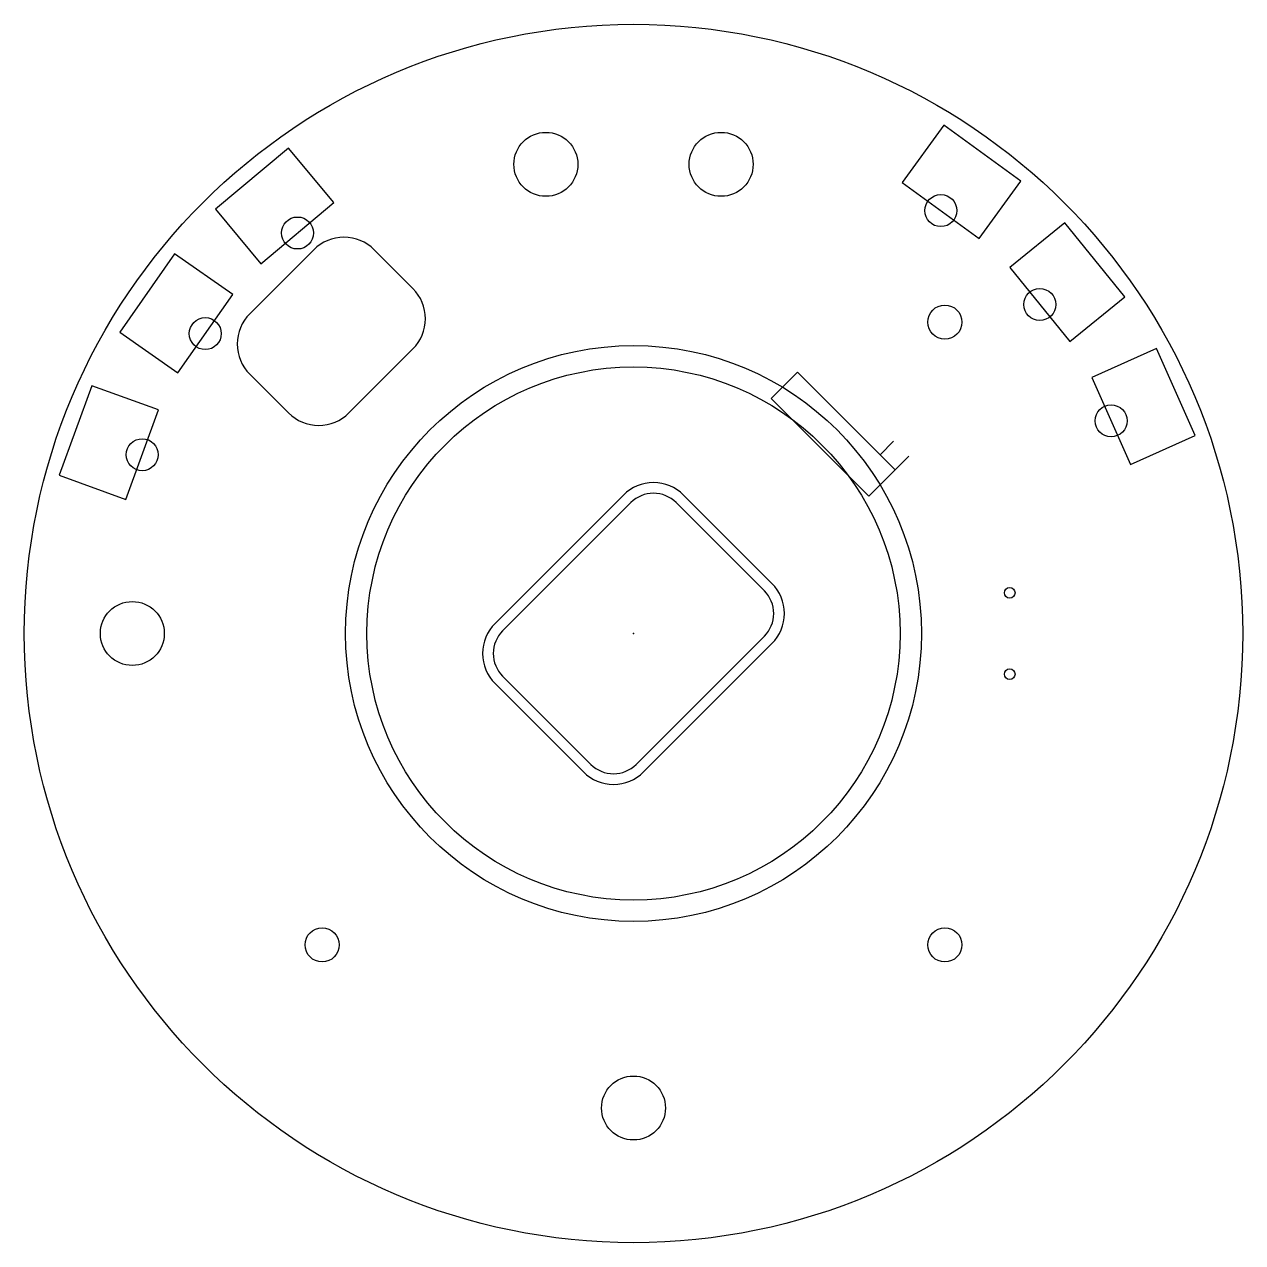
# Model space of a CAD drawing. Header units: millimetres. Extents: x -57 to 57, y -57 to 57.
import ezdxf

# ---------------------------------------------------------------- set-up
doc = ezdxf.new("R2010")
doc.units = ezdxf.units.MM
doc.layers.get('0').update_dxf_attribs({"linetype": 'CONTINUOUS'})

msp = doc.modelspace()

# ---------------------------------------------------------------- linework, layer by layer
for p, q in [((12.91, 22.03), (15.39, 24.5)), ((15.39, 24.5), (24.54, 15.35)), ((12.91, 22.03), (22.06, 12.88)), ((23.12, 16.76), (24.39, 18.04)), ((22.06, 12.88), (25.81, 16.62))]:
    msp.add_line(p, q)
for points in [[(29.11, 47.67), (25.2, 42.29), (32.43, 37.03), (36.34, 42.41)], [(-39.21, 39.78), (-34.94, 34.68), (-28.09, 40.43), (-32.36, 45.52)], [(40.45, 38.51), (35.29, 34.33), (40.91, 27.38), (46.08, 31.56)], [(-48.17, 28.27), (-42.72, 24.46), (-37.59, 31.78), (-43.04, 35.6)], [(49.04, 26.73), (42.97, 24.02), (46.6, 15.86), (52.68, 18.56)], [(-53.85, 14.84), (-47.6, 12.57), (-44.54, 20.97), (-50.79, 23.24)]]:
    msp.add_lwpolyline(points, close=True)
for points in [[(-29.98, 35.99), (-35.99, 29.98, 0.414214), (-35.99, 24.32), (-32.35, 20.68, 0.414214), (-26.69, 20.68), (-20.68, 26.69, 0.414214), (-20.68, 32.35), (-24.32, 35.99, 0.414214)], [(0.95, -12.98), (12.98, -0.95, 0.414214), (12.98, 4.7), (4.7, 12.98, 0.414214), (-0.95, 12.98), (-12.98, 0.95, 0.414214), (-12.98, -4.7), (-4.7, -12.98, 0.414214)], [(-0.25, 12.27), (-12.27, 0.25, 0.414214), (-12.27, -4), (-4, -12.27, 0.414214), (0.25, -12.27), (12.27, -0.25, 0.414214), (12.27, 4), (4, 12.27, 0.414214)]]:
    msp.add_lwpolyline(points, format="xyb", close=True)
for centre, radius in [((0, 0), 57.13), ((-8.22, 44), 3), ((8.22, 44), 3), ((28.82, 39.66), 1.5), ((-31.51, 37.56), 1.5), ((38.1, 30.85), 1.5), ((29.2, 29.2), 1.6), ((-40.16, 28.12), 1.5), ((0, 0), 27), ((0, 0), 25), ((44.79, 19.94), 1.5), ((-46.07, 16.77), 1.5), ((35.28, 3.81), 0.5), ((-47, 0), 3), ((35.28, -3.81), 0.5), ((-29.2, -29.2), 1.6), ((29.2, -29.2), 1.6), ((0, -44.5), 3)]:
    msp.add_circle(centre, radius)
msp.add_point((0, 0))

doc.saveas('drawing.dxf')
